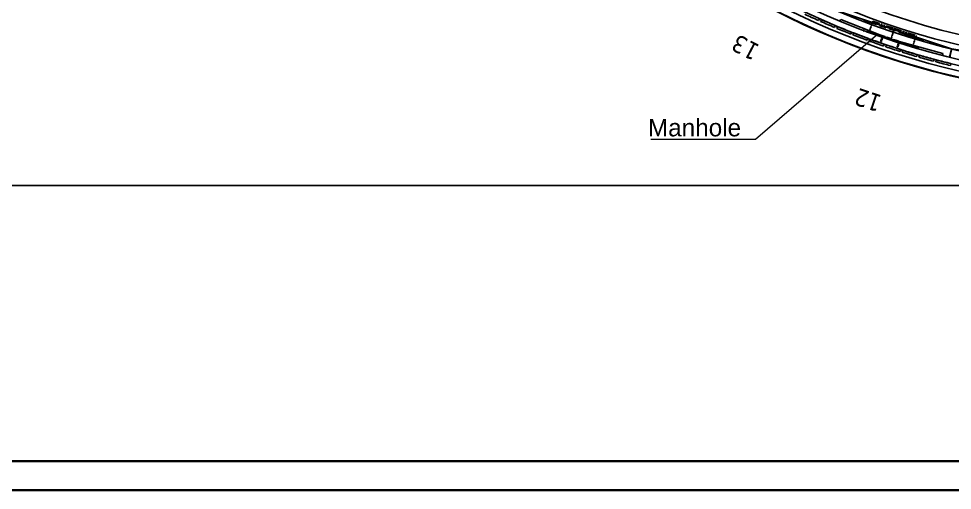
# Model space of a CAD drawing. Header units: millimetres. Extents: x -360063 to 84100, y -179792 to 59400.
# Drawn here: x 30198 to 46299, y 0 to 8131 of the extents above; entities that cross this region are included whole.
import ezdxf

# ---------------------------------------------------------------- set-up
doc = ezdxf.new("R2010")
doc.units = ezdxf.units.MM
doc.header["$LTSCALE"] = 100
doc.linetypes.add('DOUBLE_DASH_CHAIN', pattern=[1.2403, 0.6614, -0.0827, 0.1654, -0.0827, 0.1654, -0.0827])
doc.layers.get('0').update_dxf_attribs({"lineweight": 18})
doc.layers.add('4003-AREA-05_F-Foundation', color=7, linetype='Continuous', lineweight=25, true_color=0xadadad)
doc.layers.add('4003-AREA-05_P-Trace', color=5, linetype='Continuous', lineweight=25, true_color=0x0000ff)
for name, color, linetype, lineweight in [('4003-AREA-05_T-Tank', 7, 'Continuous', 25), ('Border', 7, 'Continuous', 35), ('Reference', 7, 'DOUBLE_DASH_CHAIN', 25), ('Sketch Geometry', 7, 'Continuous', 18), ('Symbol', 7, 'Continuous', 18), ('Visible', 7, 'Continuous', 25)]:
    doc.layers.add(name, color=color, linetype=linetype, lineweight=lineweight)
doc.styles.add('Text Style175', font='tahoma.ttf')
doc.styles.add('Title', font='arial.ttf')
doc.dimstyles.new('Default - Method 2a$7', dxfattribs={"dimscale": 100, "dimtxt": 3, "dimasz": 2.5, "dimexe": 3, "dimexo": 0.5, "dimgap": 0.7, "dimtad": 0, "dimtoh": 1, "dimdec": 1, "dimrnd": 1e-08, "dimtxsty": 'Title', "dimcen": 0.09, "dimdle": 10, "dimclrd": 256, "dimclre": 256, "dimclrt": 7, "dimazin": 2, "dimtfac": 0.833333, "dimtdec": 1, "dimtmove": 0, "dimatfit": 3, "dimfxl": 1, "dimtolj": 1, "dimlwd": -1, "dimlwe": -1, "dimarcsym": 0})

# ---------------------------------------------------------------- blocks, each defined once
blk = doc.blocks.new('Borders Bigadan Border')
at = {"layer": 'Border'}
for p, q in [((20, 5), (836, 5)), ((841, 0), (0, 0))]:
    blk.add_line(p, q, dxfattribs=at)

msp = doc.modelspace()

# ---------------------------------------------------------------- linework, layer by layer
at = {"layer": '4003-AREA-05_F-Foundation'}
msp.add_circle((49408.48, 20262.41), 13475, dxfattribs=at)
at = {"layer": '4003-AREA-05_P-Trace'}
msp.add_line((11963.9, 5257.18), (66460.83, 5257.18), dxfattribs=at)
at = {"layer": '4003-AREA-05_T-Tank'}
msp.add_circle((49408.48, 20262.41), 13032, dxfattribs=at)
at = {"layer": 'Reference', "ltscale": 0.025294}
for p, q in [((44771.61, 8111.03), (44769.07, 8103.45)), ((45814.99, 7762.68), (45812.46, 7755.09))]:
    msp.add_line(p, q, dxfattribs=at)
at = {"layer": 'Reference', "ltscale": 6.965557}
for p, q in [((45812.46, 7755.09), (44769.07, 8103.45)), ((45814.99, 7762.68), (44771.61, 8111.03))]:
    msp.add_line(p, q, dxfattribs=at)
at = {"layer": 'Reference', "ltscale": 0.476036}
for p, q in [((44916.1, 8054.36), (44868.59, 7912.08)), ((45290.77, 7929.27), (45243.26, 7786.99)), ((45290.83, 7929.24), (45243.33, 7786.97)), ((45290.83, 7929.24), (45243.33, 7786.97)), ((45665.43, 7804.17), (45617.93, 7661.89))]:
    msp.add_line(p, q, dxfattribs=at)
at = {"layer": 'Reference', "ltscale": 0.085604}
for p, q in [((44927.18, 8087.56), (44918.63, 8061.95)), ((45301.85, 7962.46), (45293.3, 7936.85)), ((45301.91, 7962.44), (45293.36, 7936.83)), ((45301.91, 7962.44), (45293.36, 7936.83)), ((45676.52, 7837.37), (45667.97, 7811.76))]:
    msp.add_line(p, q, dxfattribs=at)
at = {"layer": 'Reference', "ltscale": 1.969402}
msp.add_line((44927.18, 8087.56), (45301.85, 7962.46), dxfattribs=at)
at = {"layer": 'Reference', "ltscale": 0.031642}
for p, q in [((44771.99, 7930.63), (44768.83, 7921.14)), ((44776.11, 7942.96), (44772.94, 7933.47)), ((45706.3, 7618.69), (45703.13, 7609.2)), ((45710.41, 7631.02), (45707.25, 7621.53))]:
    msp.add_line(p, q, dxfattribs=at)
at = {"layer": 'Reference', "ltscale": 4.911191}
for p, q in [((45703.13, 7609.2), (44768.83, 7921.14)), ((45706.3, 7618.69), (44771.99, 7930.63)), ((45707.25, 7621.53), (44772.94, 7933.47)), ((45710.41, 7631.02), (44776.11, 7942.96))]:
    msp.add_line(p, q, dxfattribs=at)
at = {"layer": 'Reference', "ltscale": 0.009423}
for p, q in [((44818, 7918.43), (44817.05, 7915.58)), ((45662.19, 7636.57), (45661.24, 7633.73))]:
    msp.add_line(p, q, dxfattribs=at)
at = {"layer": 'Reference', "ltscale": 0.000116064}
msp.add_line((45301.91, 7962.44), (45301.85, 7962.46), dxfattribs=at)
at = {"layer": 'Reference', "ltscale": 0.015771}
msp.add_line((45301.91, 7962.44), (45301.91, 7962.44), dxfattribs=at)
at = {"layer": 'Reference', "ltscale": 1.969184}
msp.add_line((45301.91, 7962.44), (45676.52, 7837.37), dxfattribs=at)
at = {"layer": 'Reference', "ltscale": 0.161948}
for p, q in [((45073.92, 7777.11), (45063.62, 7746.28)), ((45077.85, 7741.53), (45088.15, 7772.36)), ((45358.48, 7682.1), (45348.18, 7651.27)), ((45362.41, 7646.52), (45372.7, 7677.35))]:
    msp.add_line(p, q, dxfattribs=at)
at = {"layer": 'Reference', "ltscale": 0.12687}
for p, q in [((45086.58, 7815.05), (45073.92, 7777.11)), ((45100.81, 7810.3), (45088.15, 7772.36)), ((45371.14, 7720.04), (45358.48, 7682.1)), ((45385.37, 7715.29), (45372.7, 7677.35))]:
    msp.add_line(p, q, dxfattribs=at)
at = {"layer": 'Reference', "ltscale": 0.074691}
for centre in [(45070.74, 7743.91), (45355.3, 7648.9)]:
    msp.add_arc(centre, 7.5, 161.537188, 341.537188, dxfattribs=at)
at = {"layer": 'Sketch Geometry'}
for radius in [13475, 13032]:
    msp.add_circle((49408.48, 20262.41), radius, dxfattribs=at)
at = {"layer": 'Visible'}
for p, q in [((46286.61, 7609.95), (44302.83, 8272.28)), ((43991.89, 8098.95), (44006.08, 8130.95)), ((44042.64, 8114.73), (44028.45, 8082.74)), ((44356.19, 8089.21), (44378.56, 8118.38)), ((44378.56, 8118.38), (45239.3, 7775.13)), ((44268.16, 7979.65), (44281.62, 8011.96)), ((44318.54, 7996.57), (44305.08, 7964.26)), ((44547.05, 7866.62), (44559.78, 7899.22)), ((44597.04, 7884.67), (44584.31, 7852.07)), ((44828.43, 7759.92), (44840.42, 7792.8)), ((44878, 7779.1), (44866.01, 7746.21)), ((45239.3, 7775.13), (46133.61, 7532.41)), ((45112.15, 7659.6), (45123.4, 7692.75)), ((45161.28, 7679.9), (45150.03, 7646.75)), ((45398.07, 7565.73), (45408.56, 7599.12)), ((45446.72, 7587.13), (45436.23, 7553.74)), ((46259, 7497.93), (46286.61, 7609.95)), ((46292.44, 7608.52), (46264.83, 7496.49)), ((48356.78, 7273), (46292.44, 7608.52)), ((45686.03, 7478.34), (45695.76, 7511.96)), ((45734.19, 7500.83), (45724.45, 7467.21)), ((45975.89, 7397.48), (45984.87, 7431.31)), ((46023.53, 7421.05), (46014.56, 7387.22)), ((46133.61, 7532.41), (46133.97, 7495.66)), ((46244.01, 7467.94), (46259, 7497.93)), ((46264.83, 7496.49), (46264.16, 7462.97)), ((46267.51, 7323.19), (46275.72, 7357.21))]:
    msp.add_line(p, q, dxfattribs=at)
for radius, start, end in [(13280, 199.616559, 192.471131), (13180, 199.64567, 192.458408), (13485, 198.682743, 4.028101), (13371, 197.858958, 4.19894), (12760, 225.990525, 313.522551), (12935, 228.445479, 311.554526), (13315, 244.872942, 245.995782), (13315, 246.167906, 247.290746), (13280, 246.168133, 247.290519), (13315, 247.46287, 248.58571), (13280, 247.463097, 248.585483), (13315, 248.757834, 249.880674), (13280, 248.758061, 249.880447), (13315, 250.052798, 251.175638), (13280, 250.053025, 251.175412), (13315, 251.347762, 252.470602), (13280, 251.347989, 252.470376), (13280, 252.642953, 253.76534), (13315, 252.642726, 253.765566), (13315, 253.93769, 255.06053), (13280, 253.937917, 255.060304), (13280, 255.232881, 256.355268), (13315, 255.232654, 256.355494)]:
    msp.add_arc((49408.48, 20262.41), radius, start, end, dxfattribs=at)

# ---------------------------------------------------------------- block references
at = {"xscale": 100, "yscale": 100, "zscale": 100}
msp.add_blockref('Borders Bigadan Border', (0, 0), dxfattribs=at)

# ---------------------------------------------------------------- texts
at = {"layer": 'Symbol', "color": 7, "char_height": 300, "attachment_point": 7, "style": 'Text Style175'}
for s, insert, rotation in [('13', (43001.73, 7668.54), 152.30578), ('12', (45104.04, 6800.87), 161.537188)]:
    msp.add_mtext(s, dxfattribs=dict(at, insert=insert, rotation=rotation))
at = {"layer": 'Symbol', "color": 7, "insert": (42657.03, 6098.27), "char_height": 300, "width": 1607.2409, "attachment_point": 9, "style": 'Title'}
msp.add_mtext('\\fArial|b0|i0;Manhole', dxfattribs=at)

# ---------------------------------------------------------------- leaders
at = {"layer": 'Symbol', "annotation_type": 0, "has_hookline": 1, "hookline_direction": 1, "text_width": 1559.14}
msp.add_leader([(45014, 7863.53), (42907.03, 6048.27), (42657.03, 6048.27)], dimstyle='Default - Method 2a$7', override={"dimgap": 0, "dimtad": 1}, dxfattribs=at)

doc.saveas('drawing.dxf')
